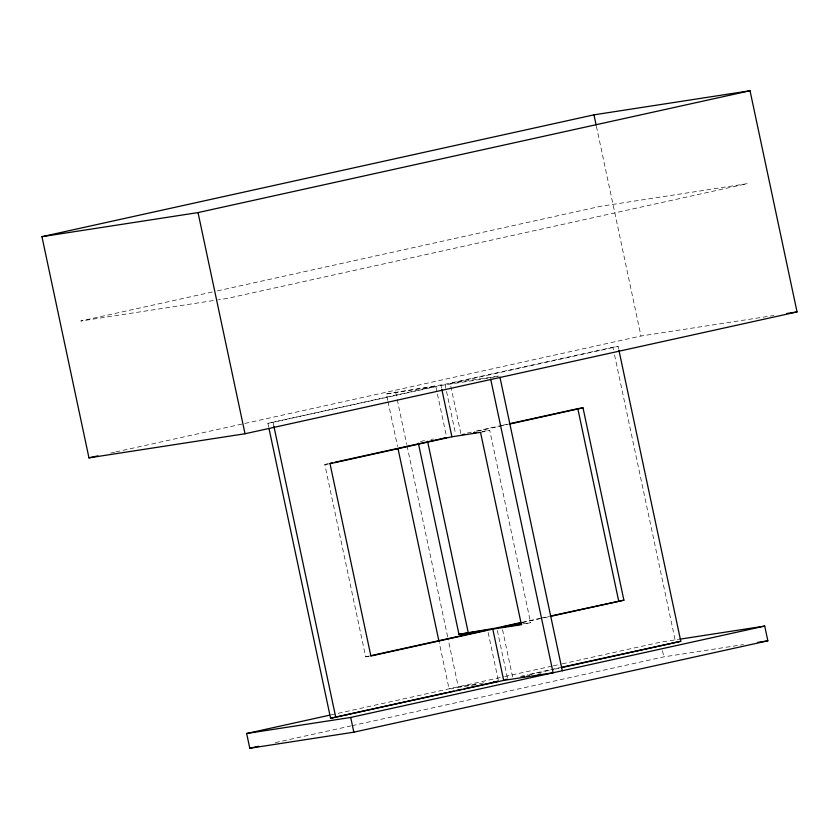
<?xml version="1.0" encoding="UTF-8"?>
<svg xmlns="http://www.w3.org/2000/svg" width="839" height="839" viewBox="0 0 839 839"><rect width="100%" height="100%" fill="white"/><g stroke="black" fill="none" stroke-linecap="round" stroke-linejoin="round"><path stroke-width="0.63" stroke-dasharray="4.2 3.15" d="M212.288 292.003L80.754 321.033L217.291 299.953M217.395 290.881L600.504 206.321L747.35 183.647L227.6 298.359L218.58 299.754M110.685 453.06L114.524 452.211M115.792 451.927L243.583 423.726M244.852 423.443L640.975 336.019L773.831 315.506M387.744 400.35L386.38 393.931L445.006 384.272L612.91 347.22L618.112 346.413L618.658 348.972M268.721 427.208L267.903 423.359L435.808 386.307L446.432 436.311M267.903 423.359L441.01 385.5L489.158 378.064M460.831 433.48L450.207 383.475L618.112 346.413M490.427 377.875L498.481 376.092M420.391 441.503L427.292 439.982M368.803 656.339L365.678 656.822L324.798 464.502L328.615 463.652M467.333 433.039L474.958 431.361M476.227 431.078L501.617 425.467M502.886 425.195L509.242 423.789M477.622 431.11L508.088 424.387M480.527 432.368L489.724 430.344L530.605 622.664L523.704 624.185M365.678 656.822L369.496 655.983M522.183 622.286L539.959 618.364M541.228 618.081L548.853 616.392M522.309 622.601L548.968 616.717M330.996 714.891L503.505 676.821M504.774 676.538L552.062 666.103M553.331 665.82L560.997 664.131M562.277 663.848L660.671 642.129L678.657 639.36M520.411 676.37L528.035 674.682M529.315 674.399L559.844 667.666M530.699 674.441L553.593 669.386M554.862 669.103L559.959 667.98M275.349 742.609L350.744 725.976M352.023 725.693L663.806 656.874L743.448 644.583M450.207 383.475L498.366 376.04M386.38 393.931L435.808 386.307M431.026 439.405L433.511 439.017M482.257 431.498L489.724 430.344M324.798 464.502L330.01 463.694M523.137 623.817L530.605 622.664M483.61 682.894L458.262 686.805L447.911 638.08M475.682 684.729L449.064 688.84L439.258 642.674M596.414 126.353L640.975 336.019M612.91 347.22L613.456 349.779M614.547 354.907L675.322 640.839M662.495 650.739L663.806 656.874M502.53 629.649L512.619 677.094M445.006 384.272L455.629 434.277M497.328 630.456L507.417 677.891M441.01 385.5L441.555 388.069M488.13 632.48L498.219 679.926M395.578 391.907L396.941 398.315M397.214 399.595L406.758 444.471M407.03 445.761L447.638 636.801M388.017 401.629L397.56 446.505M273.105 422.562L273.923 426.411"/><path stroke-width="1.26" d="M41.95 236.682L593.97 114.838L750.035 90.748L797.05 311.919L245.03 433.753L88.965 457.853L41.95 236.682L198.025 212.582L750.035 90.748M88.965 457.853L97.911 455.881M329.884 463.38L332.422 462.813M334.96 462.258L446.705 437.591L444.219 437.979M509.242 423.789L576.54 408.939M451.906 436.783L330.01 463.694L370.89 656.025L492.787 629.114L521.407 624.698L480.527 432.368L451.906 436.783L441.828 389.348M509.367 424.104L583.011 407.848L623.891 600.179L550.248 616.434M418.367 443.296L458.975 634.336L496.782 627.887L520.914 622.559M370.765 655.699L487.585 629.921L458.975 634.336M550.122 616.12L623.891 600.179M521.04 622.884L501.984 627.09L521.889 624.006M679.936 639.161L764.717 626.072L767.853 640.818L353.838 732.185L249.791 748.252L246.656 733.506L329.717 715.174M268.994 428.488L330.587 718.268L446.338 692.72M448.875 692.154L453.972 691.032M456.51 690.466L461.597 689.343M464.145 688.788L498.492 681.205L493.416 681.992M561.113 667.383L680.796 641.311L618.93 350.262M330.587 718.268L503.694 680.398L553.111 672.773L490.7 379.155M561.228 667.708L680.796 641.311M246.656 733.506L350.702 717.45L764.717 626.072M249.791 748.252L258.737 746.28M786.73 313.513L797.05 311.919M583.011 407.848L577.809 408.656L618.689 600.986M462.352 434.571L464.837 434.183M473.553 432.84L476.038 432.452M505.151 679.569L507.689 679.171M521.764 677L524.291 676.612M526.829 676.224L529.367 675.825M538.239 674.462L540.767 674.063M757.575 642.401L767.853 640.818M593.97 114.838L596.141 125.074M499.908 377.12L562.308 670.739M492.787 629.114L503.694 680.398M427.565 441.262L468.172 632.302M398.106 449.064L438.986 641.395M350.702 717.45L353.838 732.185M273.923 426.411L335.789 717.46M198.025 212.582L245.03 433.753"/></g></svg>
